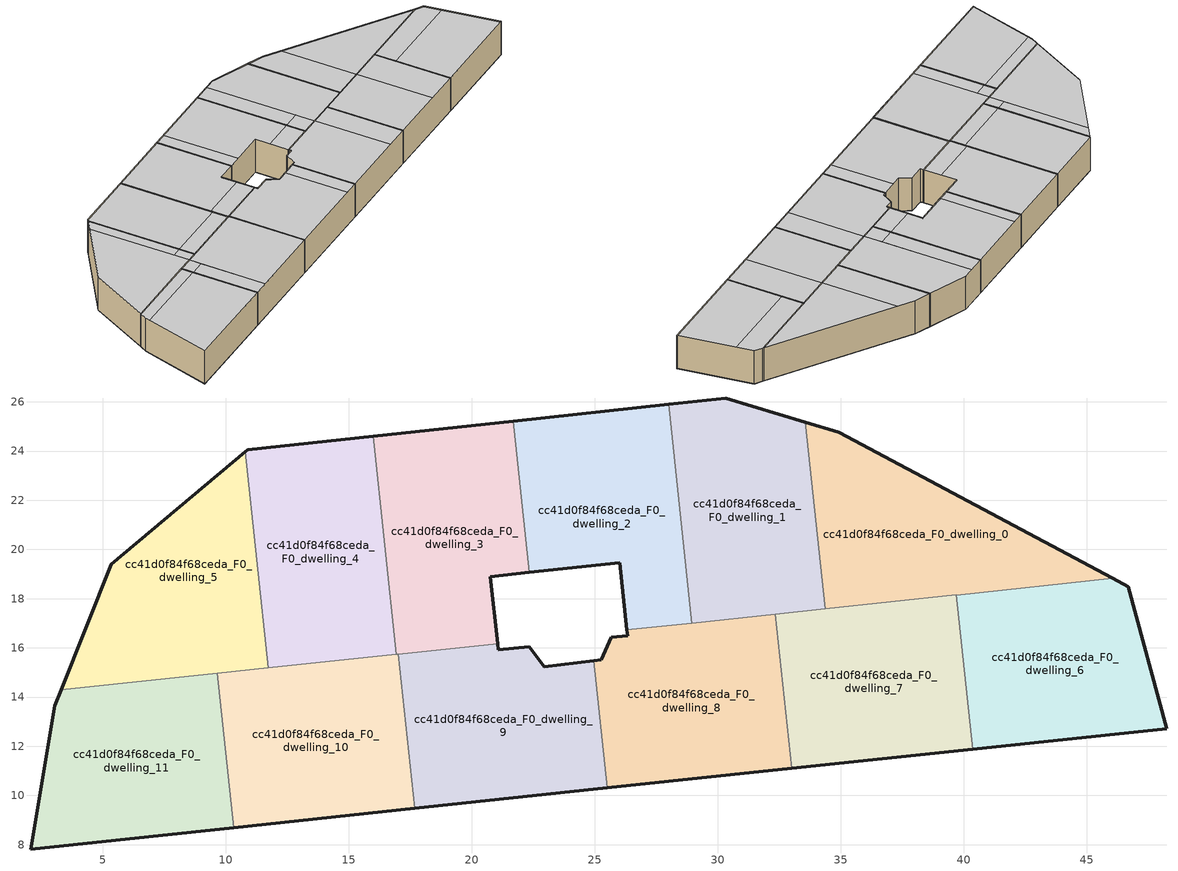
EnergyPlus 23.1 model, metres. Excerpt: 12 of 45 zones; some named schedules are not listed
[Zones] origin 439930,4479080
cc41d0f84f68ceda_F0_dwelling_0
 floor ground (EU_floor_Construction): 46.05,18.82 34.93,24.77 33.55,25.18 34.36,17.58 z0
 wall outside (EU_wall_Construction): 33.55,25.18 34.93,24.77 46.05,18.82 z0:3
 wall to cc41d0f84f68ceda_F0_dwelling_1 (EU_wall_Construction): 34.36,17.58 33.55,25.18 z0:3
 wall to cc41d0f84f68ceda_F0_dwelling_6 (EU_wall_Construction): 46.05,18.82 39.7,18.15 z0:3
 wall to cc41d0f84f68ceda_F0_dwelling_7 (EU_wall_Construction): 39.7,18.15 34.36,17.58 z0:3
 ceiling to cc41d0f84f68ceda_F1_dwelling_9 (EU_floor_Construction): 46.05,18.82 36.88,17.85 36.22,24.07 z3
 ceiling to cc41d0f84f68ceda_F1_dwelling_8 (EU_floor_Construction): 36.22,24.07 36.88,17.85 34.36,17.58 33.55,25.18 34.93,24.77 z3
cc41d0f84f68ceda_F0_dwelling_1
 floor ground (EU_floor_Construction): 34.36,17.58 33.55,25.18 30.33,26.16 28,25.91 28.95,17.01 z0
 wall outside (EU_wall_Construction): 28,25.91 30.33,26.16 33.55,25.18 z0:3
 wall to cc41d0f84f68ceda_F0_dwelling_2 (EU_wall_Construction): 28.95,17.01 28,25.91 z0:3
 wall to cc41d0f84f68ceda_F0_dwelling_8 (EU_wall_Construction): 32.34,17.37 28.95,17.01 z0:3
 wall to cc41d0f84f68ceda_F0_dwelling_7 (EU_wall_Construction): 34.36,17.58 32.34,17.37 z0:3
 ceiling to cc41d0f84f68ceda_F1_dwelling_8 (EU_floor_Construction): 33.55,25.18 34.36,17.58 30.35,17.16 29.41,26.06 30.33,26.16 z3
 ceiling to cc41d0f84f68ceda_F1_dwelling_6 (EU_floor_Construction): 29.41,26.06 30.18,18.7 28.78,18.55 28,25.91 z3
 ceiling adiabatic (EU_roof_Construction): 30.18,18.7 30.35,17.16 28.95,17.01 28.78,18.55 z3
cc41d0f84f68ceda_F0_dwelling_10
 floor ground (EU_floor_Construction): 17.68,9.48 17.02,15.75 9.65,14.97 10.32,8.7 z0
 wall outside (EU_wall_Construction): 17.68,9.48 10.32,8.7 z0:3
 wall to cc41d0f84f68ceda_F0_dwelling_9 (EU_wall_Construction): 17.02,15.75 17.68,9.48 z0:3
 wall to cc41d0f84f68ceda_F0_dwelling_11 (EU_wall_Construction): 10.32,8.7 9.65,14.97 z0:3
 wall to cc41d0f84f68ceda_F0_dwelling_4 (EU_wall_Construction): 11.72,15.19 16.93,15.74 z0:3
 wall to cc41d0f84f68ceda_F0_dwelling_5 (EU_wall_Construction): 9.65,14.97 11.72,15.19 z0:3
 wall to cc41d0f84f68ceda_F0_dwelling_3 (EU_wall_Construction): 16.93,15.74 17.02,15.75 z0:3
 ceiling to cc41d0f84f68ceda_F1_dwelling_3 (EU_floor_Construction): 16.97,15.74 17.63,9.47 11.51,8.82 10.84,15.09 z3
 ceiling to cc41d0f84f68ceda_F1_dwelling_0 (EU_floor_Construction): 10.84,15.09 10.94,14.13 9.75,14.01 9.65,14.97 z3
 ceiling adiabatic (EU_roof_Construction): 17.02,15.75 17.68,9.48 10.32,8.7 9.75,14.01 10.94,14.13 11.51,8.82 17.63,9.47 16.97,15.74 z3
cc41d0f84f68ceda_F0_dwelling_11
 floor ground (EU_floor_Construction): 10.32,8.7 9.65,14.97 3.3,14.29 3.05,13.66 2.08,7.82 z0
 wall outside (EU_wall_Construction): 10.32,8.7 2.08,7.82 3.05,13.66 3.3,14.29 z0:3
 wall to cc41d0f84f68ceda_F0_dwelling_5 (EU_wall_Construction): 3.3,14.29 9.65,14.97 z0:3
 ceiling to cc41d0f84f68ceda_F1_dwelling_1 (EU_floor_Construction): 9.75,14.01 10.32,8.7 2.08,7.82 2.99,13.29 z3
 ceiling to cc41d0f84f68ceda_F1_dwelling_0 (EU_floor_Construction): 9.65,14.97 9.75,14.01 2.99,13.29 3.05,13.66 3.3,14.29 z3
cc41d0f84f68ceda_F0_dwelling_2
 floor ground (EU_floor_Construction): 28.95,17.01 28,25.91 21.68,25.22 22.33,19.07 26.02,19.46 26.3,16.73 z0
 wall outside (EU_wall_Construction): 26.3,16.73 26.02,19.46 22.33,19.07 / 21.68,25.22 28,25.91 z0:3
 wall to cc41d0f84f68ceda_F0_dwelling_3 (EU_wall_Construction): 22.33,19.07 21.68,25.22 z0:3
 wall to cc41d0f84f68ceda_F0_dwelling_8 (EU_wall_Construction): 28.95,17.01 26.3,16.73 z0:3
 ceiling to cc41d0f84f68ceda_F1_dwelling_6 (EU_floor_Construction): 28,25.91 28.78,18.55 26.15,18.27 26.02,19.46 23.34,19.18 22.69,25.33 z3
 ceiling adiabatic (EU_roof_Construction): 28.78,18.55 28.95,17.01 26.3,16.73 26.15,18.27 z3
 ceiling to cc41d0f84f68ceda_F1_dwelling_4 (EU_floor_Construction): 22.69,25.33 23.34,19.18 22.33,19.07 21.68,25.22 z3
cc41d0f84f68ceda_F0_dwelling_3
 floor ground (EU_floor_Construction): 21.06,16.17 20.74,18.9 22.33,19.07 21.68,25.22 15.99,24.6 16.93,15.74 z0
 wall outside (EU_wall_Construction): 15.99,24.6 21.68,25.22 / 22.33,19.07 20.74,18.9 21.06,16.17 z0:3
 wall to cc41d0f84f68ceda_F0_dwelling_4 (EU_wall_Construction): 16.93,15.74 15.99,24.6 z0:3
 wall to cc41d0f84f68ceda_F0_dwelling_9 (EU_wall_Construction): 21.06,16.17 17.02,15.75 z0:3
 ceiling to cc41d0f84f68ceda_F1_dwelling_4 (EU_floor_Construction): 21.68,25.22 22.33,19.07 20.74,18.9 20.89,17.63 16.81,17.2 16.03,24.61 z3
 ceiling to cc41d0f84f68ceda_F1_dwelling_2 (EU_floor_Construction): 16.03,24.61 16.83,17.01 16.8,17.01 15.99,24.6 z3
 ceiling to cc41d0f84f68ceda_F1_dwelling_5 (EU_floor_Construction): 20.89,17.63 21.06,16.17 17.02,15.75 16.97,15.74 16.81,17.2 z3
 ceiling to cc41d0f84f68ceda_F1_dwelling_3 (EU_floor_Construction): 16.83,17.01 16.97,15.74 16.93,15.74 16.8,17.01 z3
cc41d0f84f68ceda_F0_dwelling_4
 floor ground (EU_floor_Construction): 16.93,15.74 15.99,24.6 10.89,24.05 10.79,23.96 11.72,15.19 z0
 wall outside (EU_wall_Construction): 10.79,23.96 10.89,24.05 15.99,24.6 z0:3
 wall to cc41d0f84f68ceda_F0_dwelling_5 (EU_wall_Construction): 11.72,15.19 10.79,23.96 z0:3
 ceiling to cc41d0f84f68ceda_F1_dwelling_2 (EU_floor_Construction): 15.99,24.6 16.8,17.01 11.58,16.45 10.79,23.96 10.89,24.05 z3
 ceiling to cc41d0f84f68ceda_F1_dwelling_3 (EU_floor_Construction): 16.8,17.01 16.93,15.74 11.72,15.19 11.58,16.45 z3
cc41d0f84f68ceda_F0_dwelling_5
 floor ground (EU_floor_Construction): 11.72,15.19 10.79,23.96 5.33,19.41 3.3,14.29 z0
 wall outside (EU_wall_Construction): 3.3,14.29 5.33,19.41 10.79,23.96 z0:3
 ceiling to cc41d0f84f68ceda_F1_dwelling_0 (EU_floor_Construction): 9.97,23.28 10.84,15.09 3.3,14.29 5.33,19.41 z3
 ceiling to cc41d0f84f68ceda_F1_dwelling_2 (EU_floor_Construction): 10.79,23.96 11.58,16.45 10.71,16.36 9.97,23.28 z3
 ceiling to cc41d0f84f68ceda_F1_dwelling_3 (EU_floor_Construction): 11.58,16.45 11.72,15.19 10.84,15.09 10.71,16.36 z3
cc41d0f84f68ceda_F0_dwelling_6
 floor ground (EU_floor_Construction): 48.24,12.71 46.68,18.49 46.05,18.82 39.7,18.15 40.36,11.88 z0
 wall outside (EU_wall_Construction): 46.05,18.82 46.68,18.49 48.24,12.71 40.36,11.88 z0:3
 wall to cc41d0f84f68ceda_F0_dwelling_7 (EU_wall_Construction): 40.36,11.88 39.7,18.15 z0:3
 ceiling to cc41d0f84f68ceda_F1_dwelling_10 (EU_floor_Construction): 47.05,17.11 48.24,12.71 40.36,11.88 39.89,16.35 z3
 ceiling to cc41d0f84f68ceda_F1_dwelling_9 (EU_floor_Construction): 46.68,18.49 47.05,17.11 39.89,16.35 39.7,18.15 46.05,18.82 z3
cc41d0f84f68ceda_F0_dwelling_7
 floor ground (EU_floor_Construction): 40.36,11.88 39.7,18.15 32.34,17.37 33,11.1 z0
 wall outside (EU_wall_Construction): 40.36,11.88 33,11.1 z0:3
 wall to cc41d0f84f68ceda_F0_dwelling_8 (EU_wall_Construction): 33,11.1 32.34,17.37 z0:3
 ceiling to cc41d0f84f68ceda_F1_dwelling_8 (EU_floor_Construction): 36.88,17.85 37.55,11.58 33,11.1 32.34,17.37 z3
 ceiling adiabatic (EU_roof_Construction): 39.7,18.15 40.36,11.88 37.55,11.58 36.88,17.85 z3
cc41d0f84f68ceda_F0_dwelling_8
 floor ground (EU_floor_Construction): 33,11.1 32.34,17.37 26.3,16.73 26.33,16.49 25.66,16.44 25.25,15.51 24.96,15.47 25.51,10.31 z0
 wall outside (EU_wall_Construction): 33,11.1 25.51,10.31 / 24.96,15.47 25.25,15.51 25.66,16.44 26.33,16.49 26.3,16.73 z0:3
 wall to cc41d0f84f68ceda_F0_dwelling_9 (EU_wall_Construction): 25.51,10.31 24.96,15.47 z0:3
 ceiling to cc41d0f84f68ceda_F1_dwelling_7 (EU_floor_Construction): 30.35,17.16 31.01,10.89 25.51,10.31 24.96,15.47 25.25,15.51 25.66,16.44 26.33,16.49 26.3,16.73 z3
 ceiling to cc41d0f84f68ceda_F1_dwelling_8 (EU_floor_Construction): 32.34,17.37 33,11.1 31.01,10.89 30.35,17.16 z3
cc41d0f84f68ceda_F0_dwelling_9
 floor ground (EU_floor_Construction): 25.51,10.31 24.96,15.47 22.95,15.24 22.34,16.04 21.09,15.92 21.06,16.17 17.02,15.75 17.68,9.48 z0
 wall outside (EU_wall_Construction): 21.06,16.17 21.09,15.92 22.34,16.04 22.95,15.24 24.96,15.47 / 25.51,10.31 17.68,9.48 z0:3
 ceiling to cc41d0f84f68ceda_F1_dwelling_5 (EU_floor_Construction): 23.75,15.33 24.3,10.18 17.68,9.48 17.02,15.75 21.06,16.17 21.09,15.92 22.34,16.04 22.95,15.24 z3
 ceiling to cc41d0f84f68ceda_F1_dwelling_7 (EU_floor_Construction): 24.96,15.47 25.51,10.31 24.3,10.18 23.75,15.33 z3
[Building]
EU S2 Campaign: North Axis=0; Terrain=City; Solar Distribution=FullExterior
[Site:Location]
Madrid: Latitude=40.5; Longitude=-3.5; Time Zone=1; Elevation=609
[SizingPeriod:WeatherFileDays]
AnnualSizingPeriod: Begin Month=1; Begin Day of Month=1; End Month=12; End Day of Month=31; Day of Week for Start Day=Monday; Use Weather File Daylight Saving Period=No; Use Weather File Rain and Snow Indicators=No
[MATERIAL]
EU_InternalMass_Material: Roughness=MediumRough; Thickness=0.1; Conductivity=1; Density=1800; Specific Heat=900; Thermal Absorptance=0.9; Solar Absorptance=0.7; Visible Absorptance=0.7
[MATERIAL:NOMASS] Roughness=MediumRough; Thermal Absorptance=0.9; Solar Absorptance=0.7; Visible Absorptance=0.7
Name | Thermal Resistance
EU_wall_NoMass; EU_roof_NoMass | 2.16768
EU_floor_NoMass | 1.14339
[CONSTRUCTION]
EU_wall_Construction: EU_wall_NoMass
EU_roof_Construction: EU_roof_NoMass
EU_floor_Construction: EU_floor_NoMass
EU_InternalMass_Construction: EU_InternalMass_Material
[ZONE] Type=1; Multiplier=1; Ceiling Height=autocalculate; Floor Area=autocalculate; Part of Total Floor Area=Yes
Name | Volume
cc41d0f84f68ceda_F0_dwelling_0 | 140.059
cc41d0f84f68ceda_F0_dwelling_1 | 140.049
cc41d0f84f68ceda_F0_dwelling_10 | 140.043
cc41d0f84f68ceda_F0_dwelling_11 | 140.03
cc41d0f84f68ceda_F0_dwelling_2 | 140.023
cc41d0f84f68ceda_F0_dwelling_3 | 140.05
cc41d0f84f68ceda_F0_dwelling_4 | 140.04
cc41d0f84f68ceda_F0_dwelling_5 | 140.034
cc41d0f84f68ceda_F0_dwelling_6 | 140.028
cc41d0f84f68ceda_F0_dwelling_7; cc41d0f84f68ceda_F0_dwelling_9 | 140.036
cc41d0f84f68ceda_F0_dwelling_8 | 140.042
[INTERNALMASS] Construction=EU_InternalMass_Construction
Name | Zone or ZoneList | Surface Area
cc41d0f84f68ceda_F0_dwelling_0_EU_InternalMass | cc41d0f84f68ceda_F0_dwelling_0 | 46.6862
cc41d0f84f68ceda_F0_dwelling_1_EU_InternalMass | cc41d0f84f68ceda_F0_dwelling_1 | 46.6832
cc41d0f84f68ceda_F0_dwelling_2_EU_InternalMass | cc41d0f84f68ceda_F0_dwelling_2 | 46.6745
cc41d0f84f68ceda_F0_dwelling_3_EU_InternalMass | cc41d0f84f68ceda_F0_dwelling_3 | 46.6835
cc41d0f84f68ceda_F0_dwelling_4_EU_InternalMass | cc41d0f84f68ceda_F0_dwelling_4 | 46.68
cc41d0f84f68ceda_F0_dwelling_5_EU_InternalMass | cc41d0f84f68ceda_F0_dwelling_5 | 46.6782
cc41d0f84f68ceda_F0_dwelling_6_EU_InternalMass | cc41d0f84f68ceda_F0_dwelling_6 | 46.6758
cc41d0f84f68ceda_F0_dwelling_7_EU_InternalMass | cc41d0f84f68ceda_F0_dwelling_7 | 46.6784
cc41d0f84f68ceda_F0_dwelling_8_EU_InternalMass | cc41d0f84f68ceda_F0_dwelling_8 | 46.6807
cc41d0f84f68ceda_F0_dwelling_9_EU_InternalMass | cc41d0f84f68ceda_F0_dwelling_9 | 46.6784
cc41d0f84f68ceda_F0_dwelling_10_EU_InternalMass | cc41d0f84f68ceda_F0_dwelling_10 | 46.6812
cc41d0f84f68ceda_F0_dwelling_11_EU_InternalMass | cc41d0f84f68ceda_F0_dwelling_11 | 46.6766
[OTHEREQUIPMENT] Fuel Type=Electricity; Design Level Calculation Method=Watts/Area; Power per Zone Floor Area=1; Fraction Latent=0; Fraction Radiant=0; Fraction Lost=0; Carbon Dioxide Generation Rate=0; EndUse Subcategory=EU_Step8_InternalGains
Name | Zone or ZoneList or Space or SpaceList | Schedule
EU_Step8_InternalGain_cc41d0f84f68ceda_F0_dwelling_0_f000 | cc41d0f84f68ceda_F0_dwelling_0 | EU_Step8_GainSchedule_cc41d0f84f68ceda_F0_dwelling_0_f000
EU_Step8_InternalGain_cc41d0f84f68ceda_F0_dwelling_1_f000 | cc41d0f84f68ceda_F0_dwelling_1 | EU_Step8_GainSchedule_cc41d0f84f68ceda_F0_dwelling_1_f000
EU_Step8_InternalGain_cc41d0f84f68ceda_F0_dwelling_2_f000 | cc41d0f84f68ceda_F0_dwelling_2 | EU_Step8_GainSchedule_cc41d0f84f68ceda_F0_dwelling_2_f000
EU_Step8_InternalGain_cc41d0f84f68ceda_F0_dwelling_3_f000 | cc41d0f84f68ceda_F0_dwelling_3 | EU_Step8_GainSchedule_cc41d0f84f68ceda_F0_dwelling_3_f000
EU_Step8_InternalGain_cc41d0f84f68ceda_F0_dwelling_4_f000 | cc41d0f84f68ceda_F0_dwelling_4 | EU_Step8_GainSchedule_cc41d0f84f68ceda_F0_dwelling_4_f000
EU_Step8_InternalGain_cc41d0f84f68ceda_F0_dwelling_5_f000 | cc41d0f84f68ceda_F0_dwelling_5 | EU_Step8_GainSchedule_cc41d0f84f68ceda_F0_dwelling_5_f000
EU_Step8_InternalGain_cc41d0f84f68ceda_F0_dwelling_6_f000 | cc41d0f84f68ceda_F0_dwelling_6 | EU_Step8_GainSchedule_cc41d0f84f68ceda_F0_dwelling_6_f000
EU_Step8_InternalGain_cc41d0f84f68ceda_F0_dwelling_7_f000 | cc41d0f84f68ceda_F0_dwelling_7 | EU_Step8_GainSchedule_cc41d0f84f68ceda_F0_dwelling_7_f000
EU_Step8_InternalGain_cc41d0f84f68ceda_F0_dwelling_8_f000 | cc41d0f84f68ceda_F0_dwelling_8 | EU_Step8_GainSchedule_cc41d0f84f68ceda_F0_dwelling_8_f000
EU_Step8_InternalGain_cc41d0f84f68ceda_F0_dwelling_9_f000 | cc41d0f84f68ceda_F0_dwelling_9 | EU_Step8_GainSchedule_cc41d0f84f68ceda_F0_dwelling_9_f000
EU_Step8_InternalGain_cc41d0f84f68ceda_F0_dwelling_10_f000 | cc41d0f84f68ceda_F0_dwelling_10 | EU_Step8_GainSchedule_cc41d0f84f68ceda_F0_dwelling_10_f000
EU_Step8_InternalGain_cc41d0f84f68ceda_F0_dwelling_11_f000 | cc41d0f84f68ceda_F0_dwelling_11 | EU_Step8_GainSchedule_cc41d0f84f68ceda_F0_dwelling_11_f000
[ZONEVENTILATION:DESIGNFLOWRATE] Schedule=EU_AlwaysOn; Design Flow Rate Calculation Method=AirChanges/Hour; Air Changes per Hour=0.480546; Ventilation Type=Natural; Fan Pressure Rise=0; Fan Total Efficiency=1; Constant Term Coefficient=1; Temperature Term Coefficient=0; Velocity Term Coefficient=0; Velocity Squared Term Coefficient=0; Minimum Indoor Temperature=-100; Maximum Indoor Temperature=100; Delta Temperature=-100; Minimum Outdoor Temperature=-100; Maximum Outdoor Temperature=100; Maximum Wind Speed=40
Name | Zone or ZoneList or Space or SpaceList
EU_ConstantAir_cc41d0f84f68ceda_F0_dwelling_0 | cc41d0f84f68ceda_F0_dwelling_0
EU_ConstantAir_cc41d0f84f68ceda_F0_dwelling_1 | cc41d0f84f68ceda_F0_dwelling_1
EU_ConstantAir_cc41d0f84f68ceda_F0_dwelling_2 | cc41d0f84f68ceda_F0_dwelling_2
EU_ConstantAir_cc41d0f84f68ceda_F0_dwelling_3 | cc41d0f84f68ceda_F0_dwelling_3
EU_ConstantAir_cc41d0f84f68ceda_F0_dwelling_4 | cc41d0f84f68ceda_F0_dwelling_4
EU_ConstantAir_cc41d0f84f68ceda_F0_dwelling_5 | cc41d0f84f68ceda_F0_dwelling_5
EU_ConstantAir_cc41d0f84f68ceda_F0_dwelling_6 | cc41d0f84f68ceda_F0_dwelling_6
EU_ConstantAir_cc41d0f84f68ceda_F0_dwelling_7 | cc41d0f84f68ceda_F0_dwelling_7
EU_ConstantAir_cc41d0f84f68ceda_F0_dwelling_8 | cc41d0f84f68ceda_F0_dwelling_8
EU_ConstantAir_cc41d0f84f68ceda_F0_dwelling_9 | cc41d0f84f68ceda_F0_dwelling_9
EU_ConstantAir_cc41d0f84f68ceda_F0_dwelling_10 | cc41d0f84f68ceda_F0_dwelling_10
EU_ConstantAir_cc41d0f84f68ceda_F0_dwelling_11 | cc41d0f84f68ceda_F0_dwelling_11
[HVACTEMPLATE:THERMOSTAT] Constant Heating Setpoint=20; Constant Cooling Setpoint=50
EU_HeatOnly_cc41d0f84f68ceda_F0_dwelling_0; EU_HeatOnly_cc41d0f84f68ceda_F0_dwelling_1; EU_HeatOnly_cc41d0f84f68ceda_F0_dwelling_2; EU_HeatOnly_cc41d0f84f68ceda_F0_dwelling_3; EU_HeatOnly_cc41d0f84f68ceda_F0_dwelling_4; EU_HeatOnly_cc41d0f84f68ceda_F0_dwelling_5; EU_HeatOnly_cc41d0f84f68ceda_F0_dwelling_6; EU_HeatOnly_cc41d0f84f68ceda_F0_dwelling_7; EU_HeatOnly_cc41d0f84f68ceda_F0_dwelling_8; EU_HeatOnly_cc41d0f84f68ceda_F0_dwelling_9; EU_HeatOnly_cc41d0f84f68ceda_F0_dwelling_10; EU_HeatOnly_cc41d0f84f68ceda_F0_dwelling_11; EU_HeatOnly_cc41d0f84f68ceda_F1_dwelling_0; EU_HeatOnly_cc41d0f84f68ceda_F1_dwelling_1; EU_HeatOnly_cc41d0f84f68ceda_F1_dwelling_2; EU_HeatOnly_cc41d0f84f68ceda_F1_dwelling_3; EU_HeatOnly_cc41d0f84f68ceda_F1_dwelling_4; EU_HeatOnly_cc41d0f84f68ceda_F1_dwelling_5; EU_HeatOnly_cc41d0f84f68ceda_F1_dwelling_6; EU_HeatOnly_cc41d0f84f68ceda_F1_dwelling_7; EU_HeatOnly_cc41d0f84f68ceda_F1_dwelling_8; EU_HeatOnly_cc41d0f84f68ceda_F1_dwelling_9; EU_HeatOnly_cc41d0f84f68ceda_F1_dwelling_10; EU_HeatOnly_cc41d0f84f68ceda_F2_dwelling_0; EU_HeatOnly_cc41d0f84f68ceda_F2_dwelling_1; EU_HeatOnly_cc41d0f84f68ceda_F2_dwelling_2; EU_HeatOnly_cc41d0f84f68ceda_F2_dwelling_3; EU_HeatOnly_cc41d0f84f68ceda_F2_dwelling_4; EU_HeatOnly_cc41d0f84f68ceda_F2_dwelling_5; EU_HeatOnly_cc41d0f84f68ceda_F2_dwelling_6; EU_HeatOnly_cc41d0f84f68ceda_F2_dwelling_7; EU_HeatOnly_cc41d0f84f68ceda_F2_dwelling_8; EU_HeatOnly_cc41d0f84f68ceda_F2_dwelling_9; EU_HeatOnly_cc41d0f84f68ceda_F2_dwelling_10; EU_HeatOnly_cc41d0f84f68ceda_F3_dwelling_0; EU_HeatOnly_cc41d0f84f68ceda_F3_dwelling_1; EU_HeatOnly_cc41d0f84f68ceda_F3_dwelling_2; EU_HeatOnly_cc41d0f84f68ceda_F3_dwelling_3; EU_HeatOnly_cc41d0f84f68ceda_F3_dwelling_4; EU_HeatOnly_cc41d0f84f68ceda_F3_dwelling_5; EU_HeatOnly_cc41d0f84f68ceda_F3_dwelling_6; EU_HeatOnly_cc41d0f84f68ceda_F3_dwelling_7; EU_HeatOnly_cc41d0f84f68ceda_F3_dwelling_8; EU_HeatOnly_cc41d0f84f68ceda_F3_dwelling_9; EU_HeatOnly_cc41d0f84f68ceda_F3_dwelling_10
[HVACTEMPLATE:ZONE:IDEALLOADSAIRSYSTEM] System Availability Schedule=EU_AlwaysOn; Maximum Heating Supply Air Temperature=50; Minimum Cooling Supply Air Temperature=13; Maximum Heating Supply Air Humidity Ratio=0.0156; Minimum Cooling Supply Air Humidity Ratio=0.0077; Heating Limit=NoLimit; Cooling Limit=NoLimit; Heating Availability Schedule=EU_AlwaysOn; Cooling Availability Schedule=EU_CoolingOff; Dehumidification Control Type=ConstantSensibleHeatRatio; Cooling Sensible Heat Ratio=0.7; Dehumidification Setpoint=60; Humidification Control Type=None; Humidification Setpoint=30; Outdoor Air Method=None; Outdoor Air Flow Rate per Person=0.00944; Outdoor Air Flow Rate per Zone Floor Area=0; Outdoor Air Flow Rate per Zone=0; Demand Controlled Ventilation Type=None; Outdoor Air Economizer Type=NoEconomizer; Heat Recovery Type=None; Sensible Heat Recovery Effectiveness=0.7; Latent Heat Recovery Effectiveness=0.65
Name | Template Thermostat
cc41d0f84f68ceda_F0_dwelling_0 | EU_HeatOnly_cc41d0f84f68ceda_F0_dwelling_0
cc41d0f84f68ceda_F0_dwelling_1 | EU_HeatOnly_cc41d0f84f68ceda_F0_dwelling_1
cc41d0f84f68ceda_F0_dwelling_2 | EU_HeatOnly_cc41d0f84f68ceda_F0_dwelling_2
cc41d0f84f68ceda_F0_dwelling_3 | EU_HeatOnly_cc41d0f84f68ceda_F0_dwelling_3
cc41d0f84f68ceda_F0_dwelling_4 | EU_HeatOnly_cc41d0f84f68ceda_F0_dwelling_4
cc41d0f84f68ceda_F0_dwelling_5 | EU_HeatOnly_cc41d0f84f68ceda_F0_dwelling_5
cc41d0f84f68ceda_F0_dwelling_6 | EU_HeatOnly_cc41d0f84f68ceda_F0_dwelling_6
cc41d0f84f68ceda_F0_dwelling_7 | EU_HeatOnly_cc41d0f84f68ceda_F0_dwelling_7
